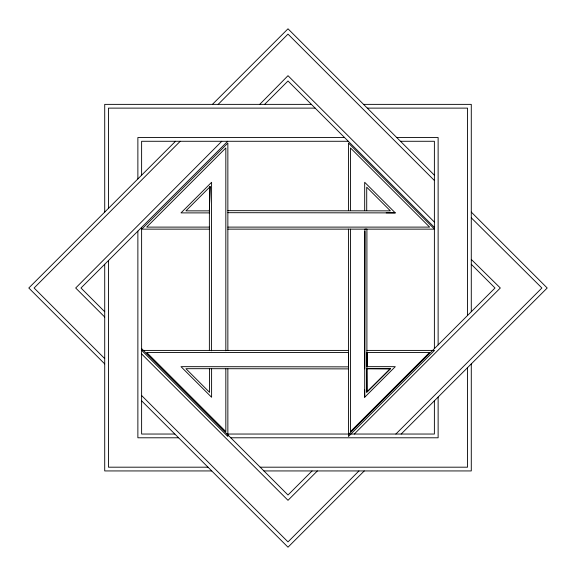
<?xml version="1.0" encoding="UTF-8"?>
<svg xmlns="http://www.w3.org/2000/svg" width="576" height="576" viewBox="0 0 576 576"><rect width="100%" height="100%" fill="white"/><g stroke="black" fill="none" stroke-linecap="round" stroke-linejoin="round"><path stroke-width="0.86" d="M348.437 366.862L348.437 229.14M350.467 229.14L350.467 431.597L429.624 352.44L366.919 352.44L366.926 366.66L395.287 366.66L364.687 397.26L364.889 229.154L366.919 229.14L366.898 391.939L390.384 368.69L366.718 368.69L366.718 392.357M366.926 366.66L366.941 352.44M259.747 104.371L288 75.686L434.383 222.062M218.167 104.371L288 34.099L434.383 180.482M180.223 141.278L34.099 288L104.717 358.618M221.803 141.278L75.686 288L104.717 317.03M175.522 141.278L28.8 288L104.717 363.917M212.429 104.371L288 28.8L434.383 175.183M227.714 141.278L80.986 288L104.717 311.731M264.614 104.371L288 80.986L434.383 227.369M367.344 391.738L390.384 368.69M312.077 470.938L288 495.014L141.617 348.631M348.977 434.038L495.014 288L471.283 264.269M317.376 470.938L288 500.314L141.617 353.938M354.276 434.038L500.314 288L471.283 259.416M358.956 470.938L288 541.901L141.617 395.518M395.863 434.038L541.901 288L471.283 217.829M364.262 470.938L288 547.2L141.617 400.817M401.162 434.038L547.2 288L471.283 212.083M209.57 187.193L210.053 186.732L209.383 210.658L209.376 350.41M364.882 231.358L364.716 368.863M311.386 104.371L104.717 104.371L104.717 212.083M363.571 104.371L471.283 104.371L471.283 311.731M315.137 108.122L108.468 108.122L108.468 208.332M367.322 108.122L467.532 108.122L467.532 315.482M344.542 137.527L137.873 137.527L137.873 178.927M396.727 137.527L438.127 137.527L438.127 344.88M348.286 141.278L141.617 141.278L141.617 175.183M400.478 141.278L434.383 141.278L434.383 348.631M227.858 210.658L390.384 210.859L366.718 187.193L366.718 210.658M209.376 212.89L181.001 212.89L211.601 182.29L211.406 350.82M209.376 227.11L146.671 227.11L225.828 147.953L225.828 350.82M227.858 227.11L429.624 227.11L350.467 147.953L350.467 210.658M209.376 229.14L141.768 229.14L227.858 143.05L227.858 350.41M227.858 229.14L434.527 229.14L348.437 143.05L348.437 210.658M348.437 350.41L141.768 350.41L227.858 436.5L227.858 368.892M366.919 350.41L434.527 350.41L348.437 436.5L348.437 352.44L146.671 352.44L225.828 431.597L225.828 368.892M348.437 366.862L181.001 366.66L211.601 397.26L211.601 368.892M348.437 368.892L209.376 368.69M389.974 368.863L366.718 368.69L366.898 391.939M174.838 434.038L141.617 434.038L141.617 227.369M227.023 434.038L434.383 434.038L434.383 400.817M178.589 437.789L137.873 437.789L137.873 231.12M230.774 437.789L438.127 437.789L438.127 397.073M207.986 467.186L108.468 467.186L108.468 260.518M260.179 467.186L467.532 467.186L467.532 367.668M211.738 470.938L104.717 470.938L104.717 264.269M263.923 470.938L471.283 470.938L471.283 363.917M227.858 212.688L395.287 212.89L364.687 182.29L364.687 210.658M386.208 212.832L395.287 212.89M364.687 389.873L364.687 397.26M210.053 186.732L209.376 210.859L185.904 210.859L210.053 186.732M209.57 368.69L185.904 368.69L209.57 392.357L209.57 368.69"/></g></svg>
